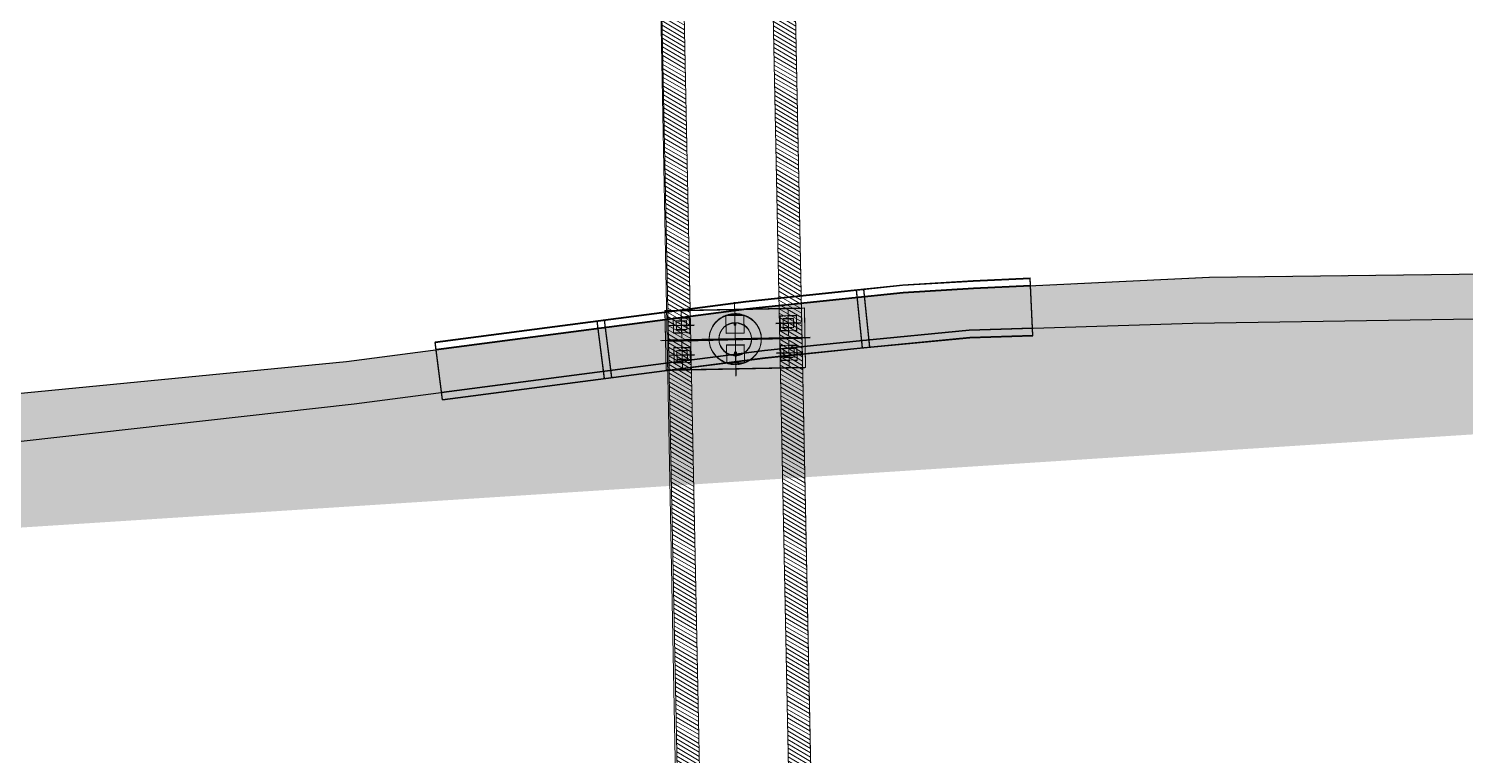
# Model space of a CAD drawing. Header units: millimetres. Extents: x -331961 to 300627, y -148243 to 59350.
# Drawn here: x -63409 to -15003, y -62514 to -38042 of the extents above; entities that cross this region are included whole.
import ezdxf

# ---------------------------------------------------------------- set-up
doc = ezdxf.new("R2010")
doc.units = ezdxf.units.MM
doc.header["$LTSCALE"] = 100
doc.header["$MEASUREMENT"] = 0
for name, pattern in [('Center', [40, 10, -5, 20, -5]), ('DASHED2', [0.375, 0.25, -0.125]), ('PBGN 95101 95111 95121$0$X27H231$0$DASHED2', [4.5, 3, -1.5]), ('Xref-Pedestrian 2017-03-24$0$DASHED2', [0.375, 0.25, -0.125])]:
    doc.linetypes.add(name, pattern=pattern)
doc.layers.get('Defpoints').update_dxf_attribs({"color": 6})
for name, color, linetype, lineweight in [('8', 8, 'Continuous', 5), ('AXIS', 10, 'Center', 5), ('BOUNDARY', 2, 'Continuous', 5), ('CON-HIDE', 50, 'DASHED2', 20), ('HATCH', 8, 'Continuous', 9), ('INSERT-HIDE', 153, 'PBGN 95101 95111 95121$0$X27H231$0$DASHED2', 9), ('PBGN 95101 95111 95121$0$X30H331$0$INSERT', 153, 'Continuous', 9), ('Xref-Pedestrian 2015-03-18$0$CON-VIEW', 90, 'Continuous', 30), ('Xref-Pedestrian 2017-03-24$0$CON-HIDE', 50, 'Xref-Pedestrian 2017-03-24$0$DASHED2', 20), ('Xref-Pedestrian 2017-03-24$0$Xref-Pedestrian 2015-03-18$0$CON-VIEW', 90, 'Continuous', 30)]:
    doc.layers.add(name, color=color, linetype=linetype, lineweight=lineweight)
doc.layers.add('PHUOC LONG-profile- REVISE1$0$1', color=1, linetype='Continuous')

# ---------------------------------------------------------------- blocks, each defined once
blk = doc.blocks.new('A$C6FCE372C')
at = {"layer": 'HATCH'}
h = blk.add_hatch(dxfattribs=at)
h.set_pattern_fill('STEEL', color=256, scale=5, angle=90)
h.set_pattern_definition([(135, (7425353.943, -8933486.409), (-11.225320151, -11.225320151), []), (135, (7425346.005, -8933486.409), (-11.225320151, -11.225320151), [])])
edge = h.paths.add_edge_path()
edge.add_arc((-500, 0), 30, 0, 360)
h = blk.add_hatch(dxfattribs=at)
h.set_pattern_fill('STEEL', color=256, scale=5, angle=90)
h.set_pattern_definition([(135, (7426353.943, -8933486.409), (-11.225320151, -11.225320151), []), (135, (7426346.005, -8933486.409), (-11.225320151, -11.225320151), [])])
edge = h.paths.add_edge_path()
edge.add_arc((500, 0), 30, 0, 360)
at = {"layer": 'AXIS'}
for p, q in [((0, 2524), (0, -2524)), ((-500, 1380), (-500, 2220)), ((500, 1380), (500, 2220)), ((-920, 1800), (-80, 1800)), ((80, 1800), (920, 1800)), ((1238, 0), (-1238, 0)), ((-500, -2220), (-500, -1380)), ((500, -2220), (500, -1380)), ((-920, -1800), (-80, -1800)), ((80, -1800), (920, -1800))]:
    blk.add_line(p, q, dxfattribs=at)
at = {"layer": 'CON-HIDE'}
for points in [[(-1000, -2350), (-1000, 2350), (1000, 2350), (1000, -2350)], [(-1000, -2250), (-1000, 2250), (1000, 2250), (1000, -2250)]]:
    blk.add_lwpolyline(points, close=True, dxfattribs=at)
blk.add_circle((0, 0), 550, dxfattribs=at)
blk.add_open_spline([(-850, 0), (-850, -149), (-775, -448), (-457, -791), (0, -923), (457, -791), (775, -448), (887, 0), (775, 448), (457, 791), (0, 923), (-457, 791), (-775, 448), (-850, 149), (-850, 0)], degree=3, knots=[0, 0, 0, 0, 441.834637, 889.413155, 1342.609433, 1795.805711, 2243.384229, 2685.218866, 3127.053503, 3574.632021, 4027.828299, 4481.024577, 4928.603095, 5370.437732, 5370.437732, 5370.437732, 5370.437732], dxfattribs=at)
at = {"layer": 'INSERT-HIDE'}
for points in [[(-250, 1525), (-250, 2075), (-750, 2075), (-750, 1525)], [(-350, 1625), (-350, 1975), (-650, 1975), (-650, 1625)], [(750, 1525), (750, 2075), (250, 2075), (250, 1525)], [(650, 1625), (650, 1975), (350, 1975), (350, 1625)], [(-250, -2075), (-250, -1525), (-750, -1525), (-750, -2075)], [(-350, -1975), (-350, -1625), (-650, -1625), (-650, -1975)], [(750, -2075), (750, -1525), (250, -1525), (250, -2075)], [(650, -1975), (650, -1625), (350, -1625), (350, -1975)]]:
    blk.add_lwpolyline(points, close=True, dxfattribs=at)
at = {"layer": 'PBGN 95101 95111 95121$0$X30H331$0$INSERT'}
for points in [[(-800, -300), (-800, 300), (-200, 300), (-200, -300)], [(200, -300), (200, 300), (800, 300), (800, -300)]]:
    blk.add_lwpolyline(points, close=True, dxfattribs=at)
for points in [[(465, -37, -1), (465, 37), (535, 37, -1), (535, -37)], [(465, -32, -1), (465, 32), (535, 32, -1), (535, -32)]]:
    blk.add_lwpolyline(points, format="xyb", close=True, dxfattribs=at)
for centre in [(-500, 0), (500, 0)]:
    blk.add_circle(centre, 30, dxfattribs=at)
blk = doc.blocks.new('PB')
at = {"layer": '8'}
h = blk.add_hatch(dxfattribs=at)
h.set_pattern_fill('ANSI31', color=256)
h.set_pattern_definition([(45, (-99.33348, 29.03746), (-0.08838835, 0.08838835), [])])
h.paths.add_polyline_path([(-77.686, 40.999), (-77.861, 40.269), (4.694, 20.451), (4.946, 21.162)])
h.paths.add_polyline_path([(-78.561, 37.352), (-78.736, 36.623), (3.431, 16.898), (3.684, 17.608)])
h = blk.add_hatch(dxfattribs=at)
h.set_pattern_fill('STEEL', color=256, scale=0.005, angle=76.5007)
h.set_pattern_definition([(121.50070882, (5093.16974, -10389.965937), (-0.013535559993, -0.008294832166), []), (121.50070882, (5093.162022, -10389.964084), (-0.013535559993, -0.008294832166), [])])
edge = h.paths.add_edge_path()
edge.add_arc((-42.155, 30.155), 0.03, 0, 360)
h = blk.add_hatch(dxfattribs=at)
h.set_pattern_fill('STEEL', color=256, scale=0.005, angle=76.5007)
h.set_pattern_definition([(121.50070882, (5094.142113, -10390.19937), (-0.013535559993, -0.008294832166), []), (121.50070882, (5094.134394, -10390.197518), (-0.013535559993, -0.008294832166), [])])
edge = h.paths.add_edge_path()
edge.add_arc((-41.183, 29.922), 0.03, 0, 360)
for p, q in [((4.946, 21.162, 0), (-77.637, 40.987, 0)), ((4.694, 20.451, 0), (-77.812, 40.258, 0)), ((-39.252, 39.769, 0), (-41.144, 40.17, 0)), ((3.732, 17.597, 0), (-78.512, 37.341, 0)), ((3.48, 16.886, 0), (-78.687, 36.611, 0)), ((-40.3, 34.115, 0), (-42.239, 34.408, 0)), ((-40.26, 34.362, 0), (-42.202, 34.655, 0)), ((-41.08, 32.493, 0), (-42.258, 27.584, 0)), ((-42.204, 27.853, 0), (-41.154, 32.229, 0)), ((-42.194, 27.851, 0), (-41.144, 32.226, 0)), ((-42.185, 27.848, 0), (-41.134, 32.224, 0)), ((-42.143, 32.003, 0), (-41.327, 31.807, 0)), ((-41.833, 31.497, 0), (-41.637, 32.314, 0)), ((-40.861, 31.264, 0), (-40.665, 32.08, 0)), ((-41.171, 31.77, 0), (-40.354, 31.574, 0)), ((-40.466, 29.75, 0), (-42.872, 30.327, 0)), ((-42.673, 27.997, 0), (-42.477, 28.813, 0)), ((-41.701, 27.763, 0), (-41.505, 28.58, 0)), ((-42.984, 28.503, 0), (-42.167, 28.307, 0)), ((-42.011, 28.27, 0), (-41.195, 28.073, 0)), ((-41.501, 25.443, 0), (-43.438, 25.688, 0)), ((-41.47, 25.691, 0), (-43.407, 25.936, 0)), ((-42.192, 19.981, 0), (-44.128, 20.226, 0))]:
    blk.add_line(p, q, dxfattribs=at)
at = {"layer": '8', "elevation": 0}
for points in [[(-44.128, 20.226), (-42.804, 30.699), (-42.299, 34.01), (-42.005, 35.957), (-41.541, 38.295), (-41.144, 40.17)], [(-43.88, 20.195), (-42.557, 30.665), (-42.052, 33.973), (-41.758, 35.914), (-41.296, 38.244), (-40.899, 40.118)], [(-42.44, 20.012), (-41.494, 27.49), (-41.053, 30.891), (-40.559, 34.079), (-39.97, 37.746), (-39.496, 39.821)], [(-42.192, 19.981), (-41.246, 27.458), (-40.806, 30.856), (-40.312, 34.04), (-39.725, 37.699), (-39.252, 39.769)]]:
    blk.add_lwpolyline(points, dxfattribs=at)
for points in [[(-43.19, 27.987), (-42.093, 32.557), (-40.148, 32.09), (-41.245, 27.52)], [(-43.167, 28.084), (-42.116, 32.46), (-40.171, 31.993), (-41.222, 27.617)], [(-41.556, 31.58), (-41.428, 32.114), (-41.914, 32.231), (-42.042, 31.696)], [(-41.63, 31.7), (-41.548, 32.041), (-41.84, 32.111), (-41.922, 31.77)], [(-40.584, 31.346), (-40.455, 31.881), (-40.942, 31.998), (-41.07, 31.463)], [(-40.658, 31.467), (-40.576, 31.807), (-40.868, 31.877), (-40.949, 31.537)], [(-42.517, 29.933), (-42.377, 30.517), (-41.793, 30.377), (-41.934, 29.793)], [(-41.545, 29.7), (-41.405, 30.283), (-40.821, 30.143), (-40.961, 29.56)], [(-42.396, 28.079), (-42.268, 28.614), (-42.754, 28.731), (-42.883, 28.196)], [(-42.47, 28.2), (-42.389, 28.54), (-42.68, 28.61), (-42.762, 28.27)], [(-41.424, 27.846), (-41.296, 28.381), (-41.782, 28.497), (-41.91, 27.962)], [(-41.498, 27.966), (-41.416, 28.307), (-41.708, 28.377), (-41.79, 28.036)]]:
    blk.add_lwpolyline(points, close=True, dxfattribs=at)
for points in [[(-41.225, 29.894, -1), (-41.208, 29.966), (-41.14, 29.95, -1), (-41.157, 29.878)], [(-41.224, 29.899, -1), (-41.209, 29.961), (-41.141, 29.945, -1), (-41.156, 29.882)]]:
    blk.add_lwpolyline(points, format="xyb", close=True, dxfattribs=at)
at = {"layer": '8'}
for centre, radius in [((-41.669, 30.038, 0), 0.55), ((-42.155, 30.155, 0), 0.03), ((-41.183, 29.922, 0), 0.03)]:
    blk.add_circle(centre, radius, dxfattribs=at)
blk.add_open_spline([(-42.496, 30.237, 0), (-42.53, 30.092, 0), (-42.527, 29.784, 0), (-42.298, 29.376, 0), (-41.885, 29.14, 0), (-41.41, 29.162, 0), (-41.02, 29.422, 0), (-40.806, 29.831, 0), (-40.811, 30.293, 0), (-41.04, 30.701, 0), (-41.453, 30.936, 0), (-41.928, 30.915, 0), (-42.318, 30.655, 0), (-42.461, 30.382, 0), (-42.496, 30.237, 0)], degree=3, knots=[0, 0, 0, 0, 441.834637, 889.413155, 1342.609433, 1795.805711, 2243.384229, 2685.218866, 3127.053503, 3574.632021, 4027.828299, 4481.024577, 4928.603095, 5370.437732, 5370.437732, 5370.437732, 5370.437732], dxfattribs=at)

msp = doc.modelspace()

# ---------------------------------------------------------------- hatches: boundary and pattern name
at = {"layer": '8'}
h = msp.add_hatch(dxfattribs=at)
h.set_pattern_fill('GRASS', color=256, scale=1500, angle=-75.34036801, pattern_type=2)
h.set_pattern_definition([(14.65963199, (-1284287513.3, 180162924.2), (757.7037117, 1294.5598032), [281.25, -1840.0703445]), (329.65963199, (-1284287513.3, 180162924.2), (757.703712, 1294.5598035), [281.25, -1218.75]), (59.65963199, (-1284287513.3, 180162924.2), (-1294.5598035, 757.703712), [281.25, -1218.75])])
edge = h.paths.add_edge_path()
edge.add_line((-124867.7481, -56269.9772), (-52704.9745, -49252.1874))
edge.add_line((-52704.9745, -49252.1874), (-39220.3284, -47487.6905))
edge.add_line((-39220.3284, -47487.6905), (-35891.964, -47139.0673))
edge.add_line((-35891.964, -47139.0673), (-33940.0299, -46931.6186))
edge.add_line((-33940.0299, -46931.6186), (-31568.195, -46789.2912))
edge.add_line((-31568.195, -46789.2912), (-23617.393, -46413.8075))
edge.add_line((-23617.393, -46413.8075), (65142.7135, -45342.9659))
edge.add_line((65142.7135, -45342.9659), (65127.8705, -46584.3257))
edge.add_line((-124381.1504, -58735.8424), (-52444.7366, -50681.662))
edge.add_line((-52444.7366, -50681.662), (-42022.9246, -49319.4853))
edge.add_line((-42022.9246, -49319.4853), (-38621.0268, -48885.0948))
edge.add_line((-38621.0268, -48885.0948), (-35411.9422, -48556.5856))
edge.add_line((-35411.9422, -48556.5856), (-31714.4799, -48197.8668))
edge.add_line((-31714.4799, -48197.8668), (-24185.1199, -47961.778))
edge.add_line((-24185.1199, -47961.778), (65127.8705, -46584.3257))
edge.add_line((-124867.7481, -56269.9772), (-124418.1082, -58739.9803))
h = msp.add_hatch(dxfattribs=at)
h.set_pattern_fill('GRASS', color=256, scale=1500, angle=-75.34036801, pattern_type=2)
h.set_pattern_definition([(14.65963199, (-1284287513, 180162941.9), (757.7037117, 1294.5598032), [281.25, -1840.0703445]), (329.65963199, (-1284287513, 180162941.9), (757.703712, 1294.5598035), [281.25, -1218.75]), (59.65963199, (-1284287513, 180162941.9), (-1294.5598035, 757.703712), [281.25, -1218.75])])
edge = h.paths.add_edge_path()
edge.add_line((-124867.387, -56252.3028), (-52704.6135, -49234.5131))
edge.add_line((-52704.6135, -49234.5131), (-39219.9673, -47470.0162))
edge.add_line((-39219.9673, -47470.0162), (-35891.603, -47121.393))
edge.add_line((-35891.603, -47121.393), (-33939.6688, -46913.9443))
edge.add_line((-33939.6688, -46913.9443), (-31567.8339, -46771.6168))
edge.add_line((-31567.8339, -46771.6168), (-23617.0319, -46396.1332))
edge.add_line((-23617.0319, -46396.1332), (65143.0746, -45325.2915))
edge.add_line((-124380.7893, -58718.168), (-52444.3755, -50663.9877))
edge.add_line((-52444.3755, -50663.9877), (-42022.5635, -49301.811))
edge.add_line((-42022.5635, -49301.811), (-38620.6658, -48867.4204))
edge.add_line((-38620.6658, -48867.4204), (-35411.5811, -48538.9112))
edge.add_line((-35411.5811, -48538.9112), (-31714.1188, -48180.1924))
edge.add_line((-31714.1188, -48180.1924), (-24184.7588, -47944.1036))
edge.add_line((-24184.7588, -47944.1036), (65128.2315, -46566.6514))

# ---------------------------------------------------------------- linework, layer by layer
at = {"layer": '8', "ltscale": 5}
msp.add_lwpolyline([(-42610.678, -11010.6917), (-38111.6008, -10919.565), (-36390.3292, -95881.5427), (-19122.1061, -97362.0803), (-19308.7344, -99554.1504), (-36244.3701, -98102.1281), (-36235.3601, -98614.5824), (-40944.4274, -98210.8379), (-40954.737, -97698.0587), (-58116.2994, -96401.9824), (-57950.6227, -94208.2296), (-40999.1623, -95488.4386)], close=True, dxfattribs=at)
at = {"layer": 'Defpoints'}
for p, q in [((-29575.8102, -48381.6074), (-29667.0366, -46449.9051)), ((-29575.752, -48380.9282), (-29666.9783, -46449.2259)), ((-35311.1201, -48798.6514), (-35518.3658, -46848.6269)), ((-35311.0619, -48797.9722), (-35518.3076, -46847.9477)), ((-35062.2718, -48774.5087), (-35269.7597, -46822.2054)), ((-35062.2135, -48773.8295), (-35269.7014, -46821.5262)), ((-44004.7967, -49831.3227), (-44258.1118, -47895.4364)), ((-44004.7384, -49830.6435), (-44258.0536, -47894.7572)), ((-43756.6558, -49798.8896), (-44009.9757, -47862.9673)), ((-43756.5976, -49798.2104), (-44009.9175, -47862.288)), ((-49463.8956, -50544.851), (-49717.1069, -48609.7585))]:
    msp.add_line(p, q, dxfattribs=at)
for points in [[(-49717.1069, -48609.7585), (-39249.6314, -47240.0653), (-35918.2544, -46891.1265), (-33960.7969, -46683.0908), (-31581.6379, -46540.3239), (-29667.0366, -46449.9051)], [(-49684.6704, -48857.6453), (-39220.3866, -47488.3698), (-35892.0223, -47139.7465), (-33940.0881, -46932.2978), (-31568.2533, -46789.9704), (-29655.2432, -46699.6268)], [(-49496.3322, -50296.9642), (-42022.9828, -49320.1645), (-38621.0851, -48885.774), (-35412.0004, -48557.2648), (-31714.5381, -48198.546), (-29587.605, -48131.8544)], [(-49463.8956, -50544.851), (-41990.9497, -49568.1041), (-38592.5183, -49134.1561), (-35387.2002, -48806.0325), (-31698.533, -48448.167), (-29575.8102, -48381.6074)]]:
    msp.add_lwpolyline(points, dxfattribs=at)
at = {"layer": 'PHUOC LONG-profile- REVISE1$0$1'}
for points in [[(-124867.7481, -56269.9772), (-52704.9745, -49252.1874), (-39220.3284, -47487.6905), (-35891.964, -47139.0673), (-33940.0299, -46931.6186), (-31568.195, -46789.2912), (-23617.393, -46413.8075), (65142.7135, -45342.9659)], [(-124381.1504, -58735.8424), (-52444.7366, -50681.662), (-42022.9246, -49319.4853), (-38621.0268, -48885.0948), (-35411.9422, -48556.5856), (-31714.4799, -48197.8668), (-24185.1199, -47961.778), (65127.8705, -46584.3257)]]:
    msp.add_lwpolyline(points, dxfattribs=at)
at = {"layer": 'Xref-Pedestrian 2015-03-18$0$CON-VIEW'}
for p, q in [((-41851.3028, -48541.3514, 0), (-37352.2255, -48450.2247, 0)), ((-41851.1003, -48551.3494, 0), (-37352.023, -48460.2227, 0)), ((-41850.8978, -48561.3473, 0), (-37351.8205, -48470.2206, 0))]:
    msp.add_line(p, q, dxfattribs=at)
at = {"layer": 'Xref-Pedestrian 2017-03-24$0$CON-HIDE'}
msp.add_line((-49463.8374, -50544.1718), (-49717.0487, -48609.0792), dxfattribs=at)
for points in [[(-49717.0487, -48609.0792), (-39249.5731, -47239.3861), (-35918.1961, -46890.4473), (-33960.7387, -46682.4116), (-31581.5797, -46539.6447), (-29666.9783, -46449.2259)], [(-49684.6121, -48856.9661), (-39220.3284, -47487.6905), (-35891.964, -47139.0673), (-33940.0299, -46931.6186), (-31568.195, -46789.2912), (-29655.185, -46698.9476)], [(-49496.274, -50296.285), (-42022.9246, -49319.4853), (-38621.0268, -48885.0948), (-35411.9422, -48556.5856), (-31714.4799, -48197.8668), (-29587.5468, -48131.1752)], [(-49463.8374, -50544.1718), (-41990.8915, -49567.4249), (-38592.4601, -49133.4769), (-35387.142, -48805.3533), (-31698.4748, -48447.4878), (-29575.752, -48380.9282)]]:
    msp.add_lwpolyline(points, dxfattribs=at)
at = {"layer": 'Xref-Pedestrian 2017-03-24$0$Xref-Pedestrian 2015-03-18$0$CON-VIEW'}
for p, q in [((-41851.2445, -48540.6722, 0), (-37352.1673, -48449.5455, 0)), ((-41851.042, -48550.6702, 0), (-37351.9648, -48459.5434, 0)), ((-41850.8395, -48560.6681, 0), (-37351.7623, -48469.5414, 0))]:
    msp.add_line(p, q, dxfattribs=at)

# ---------------------------------------------------------------- block references
at = {"layer": 'BOUNDARY', "xscale": 999.9999999999997, "yscale": 999.9999999999997, "zscale": 999.9999999999997, "rotation": 284.6596319878181}
msp.add_blockref('PB', (-58116.2994, -96401.9824, 0), dxfattribs=at)
at = {"layer": 'CON-HIDE', "rotation": 271.1603408031543}
msp.add_blockref('A$C6FCE372C', (-39601.562, -48505.786), dxfattribs=at)

doc.saveas('drawing.dxf')
